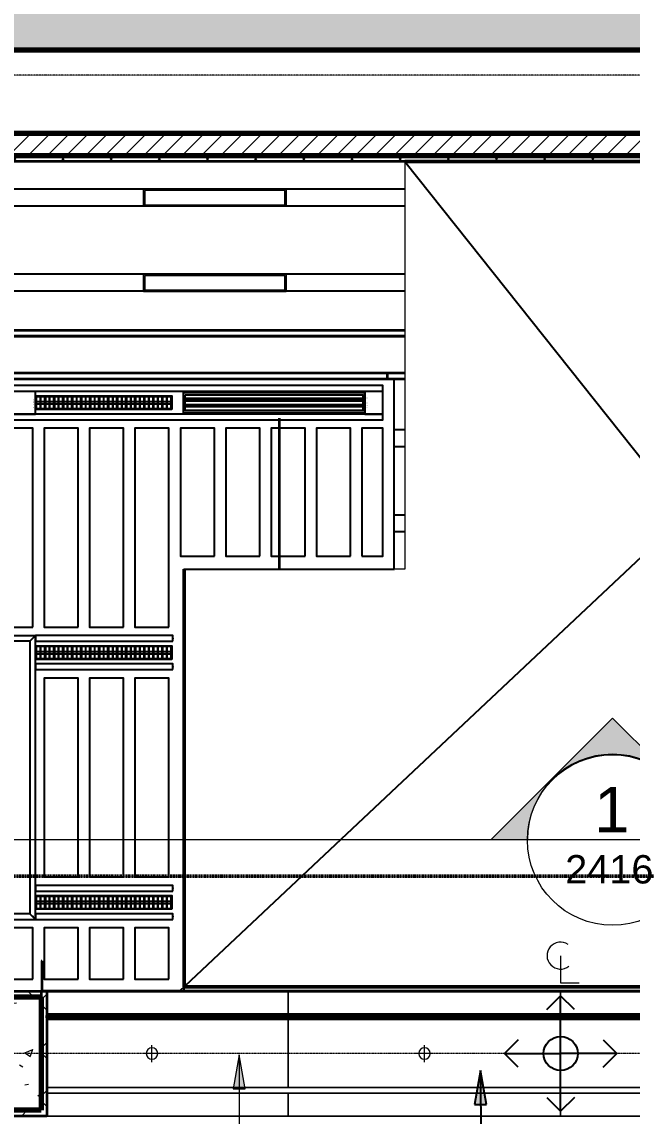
# Model space of a CAD drawing. Header units: millimetres. Extents: x -794868 to -715506, y -16735 to 22434.
# Drawn here: x -755128 to -749753, y 3028 to 12662 of the extents above; entities that cross this region are included whole.
import ezdxf
from ezdxf.enums import TextEntityAlignment as Align
from ezdxf.xclip import XClip

# ---------------------------------------------------------------- set-up
doc = ezdxf.new("R2010")
doc.units = ezdxf.units.MM
doc.header["$XCLIPFRAME"] = 0
doc.linetypes.add('DPA_Grid _ Level 100', pattern=[10, 5.5, -1.6, 1.3, -1.6])
for name, color, linetype in [('000 - WIPEOUT', 250, 'Continuous'), ('001 - ASCESSORIES', 251, 'Continuous'), ('A04_TUBE SERIES', 2, 'Continuous'), ('A11_ALU.SOLID SHEET', 2, 'Continuous')]:
    doc.layers.add(name, color=color, linetype=linetype)
for name, color, linetype, lineweight in [('_ _ A-DETL-OPENING', 1, 'Continuous', 25), ('A-ANNO-NOTE', 3, 'Continuous', 25), ('A-CLNG', 2, 'Continuous', 9), ('A-CLNG-PATT', 2, 'Continuous', 9), ('A-COLS', 5, 'Continuous', 70), ('A-COLS-E', 1, 'Continuous', 35), ('A-DETL', 1, 'Continuous', 70), ('A-DETL-GENF', 2, 'Continuous', 9), ('A-FLOR-E', 2, 'Continuous', 35), ('A-GLAZ-CURT', 2, 'Continuous', 9), ('A-WALL', 5, 'Continuous', 35), ('A-WALL-FNSH', 2, 'Continuous', 35), ('A-WALL-PATT', 1, 'Continuous', 35), ('E-LITE-EQPM', 2, 'Continuous', 9), ('G-ANNO-SECL', 3, 'Continuous', 9), ('G-ANNO-TEXT', 3, 'Continuous', 9), ('I-WALL-E', 2, 'Continuous', 35), ('S-GRID', 251, 'Continuous', 9), ('S-STRS-MBND', 2, 'Continuous', 35), ('WALL-E', 2, 'Continuous', 35)]:
    doc.layers.add(name, color=color, linetype=linetype, lineweight=lineweight)
doc.styles.add('Arial', font='arial.ttf', dxfattribs={"height": 400})
doc.styles.add('Arial_1', font='arial.ttf', dxfattribs={"height": 250})
pattern_1 = [(50, (0, 0), (728.7365, -63.7558), [76.2, -838.2]), (355, (0, 0), (-140.9716, 764.2276), [60.96, -670.56]), (100.451, (60.7, -5.3), (587.77, 700.46675), [64.76, -712.36]), (46.184, (0, 203.2), (1084.3162, -168.171), [114.3, -1257.3]), (96.636, (90.4, 189.2), (949.6099, 989.7098), [97.14, -1068.54]), (351.184, (0, 203.2), (949.6206, 989.7012), [91.44, -1005.84]), (21, (101.6, 152.4), (606.45787, -409.06057), [76.2, -838.2]), (326, (101.6, 152.4), (247.20834, 736.7529), [60.96, -670.56]), (71.451, (152.14, 118.3), (853.66825, 327.6855), [64.76, -712.36]), (37.5, (0, 0), (12.35469, 338.22012), [33.528, -628.904, 33.528, -647.192, -673.1]), (37.5, (0, 0), (12.35469, 338.22012), [-1343.152, 33.528, -639.572]), (7.5, (0, 0), (267.27887, 400.72213), [33.528, -354.584, 33.528, -613.664, -256.54]), (7.5, (0, 0), (267.27887, 400.72213), [-1035.304, 33.528, -223.012]), (327.5, (-226.57, 0), (542.36333, -22.91534), [33.528, -220.472, 33.528, -758.952, -1051.56]), (327.5, (-226.57, 0), (542.36333, -22.91534), [-1046.48, 33.528, -1018.032]), (317.5, (-328.17, 0), (592.51696, 101.7071), [33.528, -296.672, 33.528, -492.76, -746.76]), (317.5, (-328.17, 0), (592.51696, 101.7071), [-856.488, 33.528, -713.232])]
pattern_2 = [(45, (0, 0), (-212.13203, 212.13203), []), (135, (0, 0), (-212.13203, -212.13203), [])]

# ---------------------------------------------------------------- blocks, each defined once
blk = doc.blocks.new('L1_1_FLUORESCENT W DISFUSSER - 1195L x 595W x 85H - 36W-V81-4262-01 ENLARGED UPPER PLATFORM LEVEL - REFLECTED CEILING PLAN - SHEET 3')
at = {"layer": 'E-LITE-EQPM'}
for p, q in [((-628.5, -75), (-628.5, 75)), ((-628.5, 75), (628.5, 75)), ((-628.5, 75), (-628.5, -75)), ((628.5, 75), (-628.5, 75)), ((-615.8, 62.3), (-615.8, -62.3)), ((615.8, 62.3), (-615.8, 62.3)), ((615.8, -62.3), (615.8, 62.3)), ((628.5, 75), (628.5, -75)), ((628.5, -75), (628.5, 75)), ((628.5, -75), (-628.5, -75)), ((-628.5, -75), (628.5, -75)), ((-615.8, -62.3), (615.8, -62.3))]:
    blk.add_line(p, q, dxfattribs=at)
blk = doc.blocks.new('M_Centreline - Centreline-12570908-4262-01 ENLARGED UPPER PLATFORM LEVEL - REFLECTED CEILING PLAN - SHEET 3')
at = {"layer": 'A-ANNO-NOTE', "lineweight": 18}
for p, q in [((-0.011, 0.592), (-0.011, -1.789)), ((-0.011, -1.789), (1.619, -1.789))]:
    blk.add_line(p, q, dxfattribs=at)
blk.add_arc((-0.011, 0.627), 1.191, 55.77551, 308.03717, dxfattribs=at)
blk = doc.blocks.new('DPA_AN_Setting out - Center-8732820-4262-01 ENLARGED UPPER PLATFORM LEVEL - REFLECTED CEILING PLAN - SHEET 3')
at = {"layer": 'A-ANNO-NOTE'}
for p, q in [((-1.206, 3.877), (0, 5.083)), ((1.206, 3.877), (0, 5.083)), ((0, 0), (0, 5.083)), ((-3.744, 1.206), (-4.95, 0)), ((3.744, 1.206), (4.95, 0)), ((-3.744, -1.206), (-4.95, 0)), ((-4.95, 0), (0, 0)), ((4.95, 0), (0, 0)), ((3.744, -1.206), (4.95, 0)), ((0, -5.083), (0, 0)), ((-1.206, -3.877), (0, -5.083)), ((1.206, -3.877), (0, -5.083))]:
    blk.add_line(p, q, dxfattribs=at)
blk.add_circle((0, 0), 1.5, dxfattribs=at)
blk = doc.blocks.new('DPA_AN_Section Line - UP-Left-16610504-4262-01 ENLARGED UPPER PLATFORM LEVEL - REFLECTED CEILING PLAN - SHEET 3')
at = {"layer": 'A-ANNO-NOTE', "lineweight": 9}
h = blk.add_hatch(color=256, dxfattribs=at)
edge = h.paths.add_edge_path()
edge.add_arc((0, -0.028), 7.5, 180, 360)
edge.add_line((7.5, -0.028), (10.682, -0.028))
edge.add_line((10.682, -0.028), (0, -10.71))
edge.add_line((0, -10.71), (-10.682, -0.028))
edge.add_line((-10.682, -0.028), (-7.5, -0.028))
at = {"layer": 'A-ANNO-NOTE', "lineweight": 18}
for p, q in [((-7.5, 0), (7.5, 0)), ((-10.682, -0.028), (0, -10.71)), ((0, -10.71), (10.682, -0.028)), ((10.682, -0.028), (7.5, -0.028))]:
    blk.add_line(p, q, dxfattribs=at)
at = {"layer": 'A-ANNO-NOTE', "lineweight": 9}
blk.add_line((7.5, 0), (125, 0), dxfattribs=at)
at = {"layer": 'A-ANNO-NOTE', "lineweight": 18}
blk.add_circle((0, 0.028), 7.5, dxfattribs=at)
blk.add_arc((0, -0.028), 7.5, 180, 360, dxfattribs=at)
blk = doc.blocks.new('*U1978')
at = {"layer": '_ _ A-DETL-OPENING'}
for p, q in [((-1288.8, 7855), (-9056, 550)), ((-7072.7, 7855), (-1288.8, 587))]:
    blk.add_line(p, q, dxfattribs=at)
at = {"layer": 'A-DETL', "lineweight": 50}
for p, q in [((-1288.8, 7855), (-7072.7, 7855)), ((-9016.6, 4265), (-9016.6, 587)), ((-9016.6, 587), (-1288.8, 587))]:
    blk.add_line(p, q, dxfattribs=at)
at = {"layer": 'A-DETL', "lineweight": 9}
for p, q in [((-7072.7, 7855), (-7072.7, 4265)), ((-7072.7, 4265), (-9016.6, 4265))]:
    blk.add_line(p, q, dxfattribs=at)
at = {"layer": 'S-GRID', "linetype": 'DPA_Grid _ Level 100'}
for p, q in [((23665.1, 8615), (-49286.1, 8615)), ((23665.1, 0), (-49286.1, 0))]:
    blk.add_line(p, q, dxfattribs=at)
blk = doc.blocks.new('System Panel - DPA-AR_Metal Ceiling Rectangular Panel-13139266-4262-01 ENLARGED UPPER PLATFORM LEVEL - REFLECTED CEILING PLAN - SHEET 3')
at = {"layer": 'A-GLAZ-CURT'}
for p, q in [((-786982.4, 4129), (-789107.4, 4129)), ((-789107.4, 4129), (-789107.4, 3929)), ((-789107.4, 3929), (-789107.4, 4129)), ((-789107.4, 4129), (-786982.4, 4129)), ((-786982.4, 3929), (-786982.4, 4129)), ((-786982.4, 4129), (-786982.4, 3929)), ((-789107.4, 3929), (-786982.4, 3929)), ((-786982.4, 3929), (-789107.4, 3929))]:
    blk.add_line(p, q, dxfattribs=at)
blk = doc.blocks.new('System Panel - DPA-AR_Metal Ceiling Rectangular Panel-13139259-4262-01 ENLARGED UPPER PLATFORM LEVEL - REFLECTED CEILING PLAN - SHEET 3')
at = {"layer": 'A-GLAZ-CURT'}
for p, q in [((-741107.4, 4129), (-743507.4, 4129)), ((-743507.4, 4129), (-743507.4, 3929)), ((-743507.4, 3929), (-743507.4, 4129)), ((-743507.4, 4129), (-741107.4, 4129)), ((-741107.4, 3929), (-741107.4, 4129)), ((-741107.4, 4129), (-741107.4, 3929)), ((-743507.4, 3929), (-741107.4, 3929)), ((-741107.4, 3929), (-743507.4, 3929))]:
    blk.add_line(p, q, dxfattribs=at)
blk = doc.blocks.new('System Panel - DPA-AR_Metal Ceiling Rectangular Panel-13139320-4262-01 ENLARGED UPPER PLATFORM LEVEL - REFLECTED CEILING PLAN - SHEET 3')
at = {"layer": 'A-GLAZ-CURT'}
for p, q in [((-786982.4, 3879), (-789107.4, 3879)), ((-789107.4, 3879), (-789107.4, 3279)), ((-789107.4, 3279), (-789107.4, 3879)), ((-789107.4, 3879), (-786982.4, 3879)), ((-786982.4, 3279), (-786982.4, 3879)), ((-786982.4, 3879), (-786982.4, 3279)), ((-789107.4, 3279), (-786982.4, 3279)), ((-786982.4, 3279), (-789107.4, 3279))]:
    blk.add_line(p, q, dxfattribs=at)
blk = doc.blocks.new('System Panel - DPA-AR_Metal Ceiling Rectangular Panel-V22-4262-01 ENLARGED UPPER PLATFORM LEVEL - REFLECTED CEILING PLAN - SHEET 3')
at = {"layer": 'A-GLAZ-CURT'}
for p, q in [((-773182.4, 3879), (-775582.4, 3879)), ((-775582.4, 3879), (-775582.4, 3279)), ((-775582.4, 3279), (-775582.4, 3879)), ((-775582.4, 3879), (-773182.4, 3879)), ((-773182.4, 3279), (-773182.4, 3879)), ((-773182.4, 3879), (-773182.4, 3279)), ((-775582.4, 3279), (-773182.4, 3279)), ((-773182.4, 3279), (-775582.4, 3279))]:
    blk.add_line(p, q, dxfattribs=at)
blk = doc.blocks.new('*U685')
at = {"layer": 'A-CLNG'}
for p, q in [((-1246.6, 7855), (-11349.9, 7855)), ((-11349.9, 7855), (-1246.6, 7855)), ((-11349.9, 6315), (-7072.7, 6315)), ((-7072.7, 6315), (-11349.9, 6315)), ((-7165.5, 4265), (-7165.5, 5940.1)), ((-7165.5, 5940.1), (-7072.7, 5940.1))]:
    blk.add_line(p, q, dxfattribs=at)
at = {"layer": 'A-GLAZ-CURT'}
for name, p in [('System Panel - DPA-AR_Metal Ceiling Rectangular Panel-13139266-4262-01 ENLARGED UPPER PLATFORM LEVEL - REFLECTED CEILING PLAN - SHEET 3', (778882.4, -3579)), ('System Panel - DPA-AR_Metal Ceiling Rectangular Panel-13139259-4262-01 ENLARGED UPPER PLATFORM LEVEL - REFLECTED CEILING PLAN - SHEET 3', (735407.4, -3579)), ('System Panel - DPA-AR_Metal Ceiling Rectangular Panel-13139259-4262-01 ENLARGED UPPER PLATFORM LEVEL - REFLECTED CEILING PLAN - SHEET 3', (737807.4, -3579)), ('System Panel - DPA-AR_Metal Ceiling Rectangular Panel-13139320-4262-01 ENLARGED UPPER PLATFORM LEVEL - REFLECTED CEILING PLAN - SHEET 3', (778882.4, -3579)), ('System Panel - DPA-AR_Metal Ceiling Rectangular Panel-V22-4262-01 ENLARGED UPPER PLATFORM LEVEL - REFLECTED CEILING PLAN - SHEET 3', (767482.4, -3579)), ('System Panel - DPA-AR_Metal Ceiling Rectangular Panel-V22-4262-01 ENLARGED UPPER PLATFORM LEVEL - REFLECTED CEILING PLAN - SHEET 3', (769882.4, -3579)), ('System Panel - DPA-AR_Metal Ceiling Rectangular Panel-13139266-4262-01 ENLARGED UPPER PLATFORM LEVEL - REFLECTED CEILING PLAN - SHEET 3', (778882.4, -4479)), ('System Panel - DPA-AR_Metal Ceiling Rectangular Panel-13139259-4262-01 ENLARGED UPPER PLATFORM LEVEL - REFLECTED CEILING PLAN - SHEET 3', (735407.4, -4479)), ('System Panel - DPA-AR_Metal Ceiling Rectangular Panel-13139259-4262-01 ENLARGED UPPER PLATFORM LEVEL - REFLECTED CEILING PLAN - SHEET 3', (737807.4, -4479))]:
    blk.add_blockref(name, p, dxfattribs=at)
blk = doc.blocks.new('LGF_DL_SAA_LowPower_DL1a - LGF_DL_SAA_LowPower_DL1a-8832329-4160-01 UPPER PLATFORM LEVEL - REFLECTED CEILING PLAN')
at = {"layer": 'A-DETL-GENF'}
for p, q in [((72.5, 0), (-72.5, 0)), ((0, 75), (0, -75))]:
    blk.add_line(p, q, dxfattribs=at)
blk.add_circle((0, 0), 50, dxfattribs=at)
blk = doc.blocks.new('C-1-PP19-AR-4160-01-B_20250902-175713_EXDOWNLIGHT')
at = {"layer": 'E-LITE-EQPM', "extrusion": (0, 0, -1), "rotation": 180}
for p in [(9299.6, 0), (6899.6, 0)]:
    blk.add_blockref('LGF_DL_SAA_LowPower_DL1a - LGF_DL_SAA_LowPower_DL1a-8832329-4160-01 UPPER PLATFORM LEVEL - REFLECTED CEILING PLAN', p, dxfattribs=at)
blk = doc.blocks.new('*U695')
at = {"color": 1}
blk.add_wipeout([(600, -60), (-600, -60), (-600, 60), (600, 60)], dxfattribs=at).dxf.layer = '000 - WIPEOUT'
at = {"layer": '001 - ASCESSORIES', "color": 0}
blk.add_lwpolyline([(600, -60), (-600, -60), (-600, 60), (600, 60)], close=True, dxfattribs=at)
at = {"layer": '001 - ASCESSORIES'}
for points in [[(-593.5, -55), (-598.5, -55), (-598.5, 55), (-593.5, 55)], [(595, -55), (-595, -55), (-595, 55), (595, 55)], [(-558.8, -55), (-553.8, -55), (-553.8, 55), (-558.8, 55)], [(-514, -55), (-519, -55), (-519, 55), (-514, 55)], [(-479.3, -55), (-474.3, -55), (-474.3, 55), (-479.3, 55)], [(-434.6, -55), (-439.6, -55), (-439.6, 55), (-434.6, 55)], [(-399.8, -55), (-394.8, -55), (-394.8, 55), (-399.8, 55)], [(-355.1, -55), (-360.1, -55), (-360.1, 55), (-355.1, 55)], [(-320.4, -55), (-315.4, -55), (-315.4, 55), (-320.4, 55)], [(-275.6, -55), (-280.6, -55), (-280.6, 55), (-275.6, 55)], [(-240.9, -55), (-235.9, -55), (-235.9, 55), (-240.9, 55)], [(-196.2, -55), (-201.2, -55), (-201.2, 55), (-196.2, 55)], [(-161.4, -55), (-156.4, -55), (-156.4, 55), (-161.4, 55)], [(-116.7, -55), (-121.7, -55), (-121.7, 55), (-116.7, 55)], [(-82, -55), (-77, -55), (-77, 55), (-82, 55)], [(-37.2, -55), (-42.2, -55), (-42.2, 55), (-37.2, 55)], [(-2.5, -55), (2.5, -55), (2.5, 55), (-2.5, 55)], [(42.2, -55), (37.2, -55), (37.2, 55), (42.2, 55)], [(77, -55), (82, -55), (82, 55), (77, 55)], [(121.7, -55), (116.7, -55), (116.7, 55), (121.7, 55)], [(156.4, -55), (161.4, -55), (161.4, 55), (156.4, 55)], [(201.2, -55), (196.2, -55), (196.2, 55), (201.2, 55)], [(235.9, -55), (240.9, -55), (240.9, 55), (235.9, 55)], [(280.6, -55), (275.6, -55), (275.6, 55), (280.6, 55)], [(315.4, -55), (320.4, -55), (320.4, 55), (315.4, 55)], [(360.1, -55), (355.1, -55), (355.1, 55), (360.1, 55)], [(394.8, -55), (399.8, -55), (399.8, 55), (394.8, 55)], [(439.6, -55), (434.6, -55), (434.6, 55), (439.6, 55)], [(474.3, -55), (479.3, -55), (479.3, 55), (474.3, 55)], [(519, -55), (514, -55), (514, 55), (519, 55)], [(553.8, -55), (558.8, -55), (558.8, 55), (553.8, 55)], [(598.5, -55), (593.5, -55), (593.5, 55), (598.5, 55)]]:
    blk.add_lwpolyline(points, close=True, dxfattribs=at)
for points in [[(-593.5, 10), (-558.8, 10)], [(-553.8, 10), (-519, 10)], [(-514, 10), (-479.3, 10)], [(-474.3, 10), (-439.6, 10)], [(-434.6, 10), (-399.8, 10)], [(-394.8, 10), (-360.1, 10)], [(-355.1, 10), (-320.4, 10)], [(-315.4, 10), (-280.6, 10)], [(-275.6, 10), (-240.9, 10)], [(-235.9, 10), (-201.2, 10)], [(-196.2, 10), (-161.4, 10)], [(-156.4, 10), (-121.7, 10)], [(-116.7, 10), (-82, 10)], [(-77, 10), (-42.2, 10)], [(-37.2, 10), (-2.5, 10)], [(2.5, 10), (37.2, 10)], [(42.2, 10), (77, 10)], [(82, 10), (116.7, 10)], [(121.7, 10), (156.4, 10)], [(161.4, 10), (196.2, 10)], [(201.2, 10), (235.9, 10)], [(240.9, 10), (275.6, 10)], [(280.6, 10), (315.4, 10)], [(320.4, 10), (355.1, 10)], [(360.1, 10), (394.8, 10)], [(399.8, 10), (434.6, 10)], [(439.6, 10), (474.3, 10)], [(479.3, 10), (514, 10)], [(519, 10), (553.8, 10)], [(558.8, 10), (593.5, 10)], [(-593.5, -10), (-558.8, -10)], [(-553.8, -10), (-519, -10)], [(-514, -10), (-479.3, -10)], [(-474.3, -10), (-439.6, -10)], [(-434.6, -10), (-399.8, -10)], [(-394.8, -10), (-360.1, -10)], [(-355.1, -10), (-320.4, -10)], [(-315.4, -10), (-280.6, -10)], [(-275.6, -10), (-240.9, -10)], [(-235.9, -10), (-201.2, -10)], [(-196.2, -10), (-161.4, -10)], [(-156.4, -10), (-121.7, -10)], [(-116.7, -10), (-82, -10)], [(-77, -10), (-42.2, -10)], [(-37.2, -10), (-2.5, -10)], [(2.5, -10), (37.2, -10)], [(42.2, -10), (77, -10)], [(82, -10), (116.7, -10)], [(121.7, -10), (156.4, -10)], [(161.4, -10), (196.2, -10)], [(201.2, -10), (235.9, -10)], [(240.9, -10), (275.6, -10)], [(280.6, -10), (315.4, -10)], [(320.4, -10), (355.1, -10)], [(360.1, -10), (394.8, -10)], [(399.8, -10), (434.6, -10)], [(439.6, -10), (474.3, -10)], [(479.3, -10), (514, -10)], [(519, -10), (553.8, -10)], [(558.8, -10), (593.5, -10)]]:
    blk.add_lwpolyline(points, dxfattribs=at)
blk = doc.blocks.new('*U700')
at = {"layer": '001 - ASCESSORIES', "color": 0, "linetype": 'ByBlock'}
blk.add_lwpolyline([(800, 87.5), (-800, 87.5), (-800, -87.5), (800, -87.5)], close=True, dxfattribs=at)
at = {"layer": '001 - ASCESSORIES', "linetype": 'ByBlock'}
for points in [[(-781.5, 69), (781.5, 69), (781.5, -69), (-781.5, -69)], [(781.5, 36.3), (-781.5, 36.3), (-781.5, 16.3), (781.5, 16.3)], [(-781.5, -16.3), (781.5, -16.3), (781.5, -36.3), (-781.5, -36.3)]]:
    blk.add_lwpolyline(points, close=True, dxfattribs=at)
for points in [[(781.5, 26.3), (-781.5, 26.3)], [(-781.5, -26.3), (781.5, -26.3)]]:
    blk.add_lwpolyline(points, dxfattribs=at)
blk = doc.blocks.new('*U727')
blk.add_attdef('EXTR.OVL-LENGTH_', (-25, -59.1), '', height=5)
blk.add_wipeout([(-25, 0), (25, 0), (25, 4195), (-25, 4195)]).dxf.layer = '000 - WIPEOUT'
blk.add_point((0, 0))
at = {"layer": 'A04_TUBE SERIES', "color": 0}
blk.add_lwpolyline([(-25, 0), (25, 0), (25, 4195), (-25, 4195)], close=True, dxfattribs=at)
blk = doc.blocks.new('*U728')
blk.add_attdef('EXTR.OVL-LENGTH_', (-25, -59.1), '', height=5)
blk.add_wipeout([(-25, 0), (25, 0), (25, 4195), (-25, 4195)]).dxf.layer = '000 - WIPEOUT'
blk.add_point((0, 0))
at = {"layer": 'A04_TUBE SERIES', "color": 0}
blk.add_lwpolyline([(-25, 0), (25, 0), (25, 4195), (-25, 4195)], close=True, dxfattribs=at)
blk = doc.blocks.new('*U1002')
blk.add_wipeout([(-25, 25), (25, -25), (25, 6873.5), (-25, 6823.5)]).dxf.layer = '000 - WIPEOUT'
at = {"layer": 'A04_TUBE SERIES', "color": 0}
blk.add_lwpolyline([(-25, 25), (25, -25), (25, 6873.5), (-25, 6823.5)], close=True, dxfattribs=at)
blk.add_attdef('EXTR.OVL-LENGTH_', (-25, -59.1), '', height=5)
blk = doc.blocks.new('*U997')
blk.add_wipeout([(-25, 25), (25, -25), (25, 2475), (-25, 2425)]).dxf.layer = '000 - WIPEOUT'
blk.add_point((0, 0))
at = {"layer": 'A04_TUBE SERIES', "color": 0}
blk.add_lwpolyline([(-25, 25), (25, -25), (25, 2475), (-25, 2425)], close=True, dxfattribs=at)
blk.add_attdef('EXTR.OVL-LENGTH_', (-25, -59.1), '', height=5)
blk = doc.blocks.new('*U1005')
at = {"layer": 'A04_TUBE SERIES', "color": 0, "linetype": 'ByBlock', "xscale": -1, "rotation": 270}
blk.add_blockref('*U1002', (25, 2475), dxfattribs=at)
at = {"layer": 'A04_TUBE SERIES', "color": 0, "linetype": 'ByBlock'}
blk.add_blockref('*U997', (6873.5, 25), dxfattribs=at)
at = {"layer": 'A04_TUBE SERIES', "color": 0, "linetype": 'ByBlock', "rotation": 269.9999999999478}
blk.add_blockref('*U1002', (25, 25), dxfattribs=at)
blk = doc.blocks.new('*U1009')
blk.add_attdef('EXTR.OVL-LENGTH_', (-25, -59.1), '', height=5)
blk.add_wipeout([(-25, 0), (25, 0), (25, 1208.5), (-25, 1208.5)]).dxf.layer = '000 - WIPEOUT'
blk.add_point((0, 0))
at = {"layer": 'A04_TUBE SERIES', "color": 0}
blk.add_lwpolyline([(-25, 0), (25, 0), (25, 1208.5), (-25, 1208.5)], close=True, dxfattribs=at)
blk = doc.blocks.new('*U1010')
blk.add_attdef('EXTR.OVL-LENGTH_', (-25, -59.1), '', height=5)
blk.add_wipeout([(-25, 0), (25, 0), (25, 1208.5), (-25, 1208.5)]).dxf.layer = '000 - WIPEOUT'
blk.add_point((0, 0))
at = {"layer": 'A04_TUBE SERIES', "color": 0}
blk.add_lwpolyline([(-25, 0), (25, 0), (25, 1208.5), (-25, 1208.5)], close=True, dxfattribs=at)
blk = doc.blocks.new('*U1011')
blk.add_attdef('EXTR.OVL-LENGTH_', (-25, -59.1), '', height=5)
blk.add_wipeout([(-25, 0), (25, 0), (25, 1208.5), (-25, 1208.5)]).dxf.layer = '000 - WIPEOUT'
blk.add_point((0, 0))
at = {"layer": 'A04_TUBE SERIES', "color": 0}
blk.add_lwpolyline([(-25, 0), (25, 0), (25, 1208.5), (-25, 1208.5)], close=True, dxfattribs=at)
blk = doc.blocks.new('*U1012')
blk.add_attdef('EXTR.OVL-LENGTH_', (-25, -59.1), '', height=5)
blk.add_wipeout([(-25, 0), (25, 0), (25, 1208.5), (-25, 1208.5)]).dxf.layer = '000 - WIPEOUT'
blk.add_point((0, 0))
at = {"layer": 'A04_TUBE SERIES', "color": 0}
blk.add_lwpolyline([(-25, 0), (25, 0), (25, 1208.5), (-25, 1208.5)], close=True, dxfattribs=at)
blk = doc.blocks.new('*U1019')
at = {"color": 3}
for points in [[(-875, 550), (875, 550), (875, 250), (-875, 250)], [(-875, 150), (875, 150), (875, -150), (-875, -150)], [(-875, -250), (875, -250), (875, -550), (-875, -550)]]:
    blk.add_wipeout(points, dxfattribs=at).dxf.layer = '000 - WIPEOUT'
at = {"layer": 'A11_ALU.SOLID SHEET', "color": 0, "linetype": 'ByBlock'}
for points in [[(-875, 250), (875, 250), (875, 550), (-875, 550)], [(-875, -150), (875, -150), (875, 150), (-875, 150)], [(-875, -550), (875, -550), (875, -250), (-875, -250)]]:
    blk.add_lwpolyline(points, close=True, dxfattribs=at)
blk = doc.blocks.new('*U1020')
at = {"color": 3}
for points in [[(-225, -2650), (225, -2650), (225, -2950), (-225, -2950)], [(-225, -3050), (225, -3050), (225, -3350), (-225, -3350)], [(-225, -3450), (225, -3450), (225, -3750), (-225, -3750)], [(-225, -3850), (225, -3850), (225, -4150), (-225, -4150)]]:
    blk.add_wipeout(points, dxfattribs=at).dxf.layer = '000 - WIPEOUT'
at = {"layer": 'A11_ALU.SOLID SHEET', "color": 0, "linetype": 'ByBlock'}
for points in [[(-225, -2950), (225, -2950), (225, -2650), (-225, -2650)], [(-225, -3350), (225, -3350), (225, -3050), (-225, -3050)], [(-225, -3750), (225, -3750), (225, -3450), (-225, -3450)], [(-225, -4150), (225, -4150), (225, -3850), (-225, -3850)]]:
    blk.add_lwpolyline(points, close=True, dxfattribs=at)
blk = doc.blocks.new('*U1023')
at = {"color": 3}
for points in [[(-875, 1150), (875, 1150), (875, 850), (-875, 850)], [(-875, 750), (875, 750), (875, 450), (-875, 450)], [(-875, 350), (875, 350), (875, 50), (-875, 50)], [(-875, -50), (875, -50), (875, -350), (-875, -350)], [(-875, -450), (875, -450), (875, -750), (-875, -750)], [(-875, -850), (875, -850), (875, -1150), (-875, -1150)]]:
    blk.add_wipeout(points, dxfattribs=at).dxf.layer = '000 - WIPEOUT'
at = {"layer": 'A11_ALU.SOLID SHEET', "color": 0, "linetype": 'ByBlock'}
for points in [[(-875, 850), (875, 850), (875, 1150), (-875, 1150)], [(-875, 450), (875, 450), (875, 750), (-875, 750)], [(-875, 50), (875, 50), (875, 350), (-875, 350)], [(-875, -350), (875, -350), (875, -50), (-875, -50)], [(-875, -750), (875, -750), (875, -450), (-875, -450)], [(-875, -1150), (875, -1150), (875, -850), (-875, -850)]]:
    blk.add_lwpolyline(points, close=True, dxfattribs=at)
blk = doc.blocks.new('*U1027')
at = {"color": 3}
for points in [[(-562.5, 750), (562.5, 750), (562.5, 450), (-562.5, 450)], [(-562.5, 350), (562.5, 350), (562.5, 50), (-562.5, 50)], [(-562.5, -50), (562.5, -50), (562.5, -350), (-562.5, -350)], [(-562.5, -450), (562.5, -450), (562.5, -750), (-562.5, -750)]]:
    blk.add_wipeout(points, dxfattribs=at).dxf.layer = '000 - WIPEOUT'
at = {"layer": 'A11_ALU.SOLID SHEET', "color": 0, "linetype": 'ByBlock'}
for points in [[(-562.5, 450), (562.5, 450), (562.5, 750), (-562.5, 750)], [(-562.5, 50), (562.5, 50), (562.5, 350), (-562.5, 350)], [(-562.5, -350), (562.5, -350), (562.5, -50), (-562.5, -50)], [(-562.5, -750), (562.5, -750), (562.5, -450), (-562.5, -450)]]:
    blk.add_lwpolyline(points, close=True, dxfattribs=at)
blk = doc.blocks.new('*U1028')
at = {"layer": 'Defpoints'}
blk.add_point((0, 0), dxfattribs=at)
blk.add_wipeout([(562.5, 250), (562.5, 435), (-562.5, 435), (-562.5, 250)]).dxf.layer = '000 - WIPEOUT'
at = {"layer": 'A11_ALU.SOLID SHEET', "color": 0}
blk.add_lwpolyline([(562.5, 250), (562.5, 435), (-562.5, 435), (-562.5, 250)], close=True, dxfattribs=at)
at = {"layer": 'Defpoints'}
blk.add_point((0, 400), dxfattribs=at)
blk = doc.blocks.new('*U1093')
at = {"layer": 'A11_ALU.SOLID SHEET', "color": 0}
blk.add_lwpolyline([(1135, -98.8), (1135, 98.8), (0, 98.8), (0, -98.8)], close=True, dxfattribs=at)
at = {"layer": 'Defpoints', "color": 250}
blk.add_point((0, 0), dxfattribs=at)
blk.add_text('AL.SHEET-HAT-TYPE-R', height=6, rotation=270, dxfattribs=at).set_placement((15, 0), align=Align.BOTTOM_CENTER)
blk = doc.blocks.new('*U1094')
at = {"layer": 'A11_ALU.SOLID SHEET', "color": 0}
blk.add_lwpolyline([(160, -98.8), (160, 98.8), (0, 98.8), (0, -98.8)], close=True, dxfattribs=at)
at = {"layer": 'Defpoints', "color": 250}
blk.add_point((0, 0), dxfattribs=at)
blk.add_text('AL.SHEET-HAT-TYPE-R', height=6, rotation=270, dxfattribs=at).set_placement((15, 0), align=Align.BOTTOM_CENTER)
blk = doc.blocks.new('*U2281')
blk.add_lwpolyline([(-7165.5, 4263), (-7165.5, 5940.1), (-11560, 5940.1), (-11560, 4315), (-18103.4, 4315), (-18103.4, 550), (-9016.6, 550), (-9016.6, 4265)], close=True)
blk.add_blockref('*U700', (-8225, 5730.5))
for p in [(-9725, 5730.5), (-9725, 3530.5), (-9725, 1330.5)]:
    blk.add_blockref('*U695', p)
at = {"layer": 'A11_ALU.SOLID SHEET', "color": 0, "linetype": 'ByBlock', "rotation": 90}
for name, p in [('*U1023', (-10300, 4630.5)), ('*U1027', (-8300, 4943)), ('*U1019', (-9700, 2430.5)), ('*U1020', (-13300, 880.5))]:
    blk.add_blockref(name, p, dxfattribs=at)
at = {"layer": 'A04_TUBE SERIES', "color": 0, "linetype": 'ByBlock'}
for name, p, rotation in [('*U727', (-11460, 5855.5), 270), ('*U728', (-11460, 5605.5), 270), ('*U1009', (-9116.5, 3655.5), 89.99999999999999), ('*U1010', (-9116.5, 3405.5), 89.99999999999999), ('*U1011', (-9116.5, 1455.5), 89.99999999999999), ('*U1012', (-9116.5, 1205.5), 89.99999999999999)]:
    blk.add_blockref(name, p, dxfattribs=dict(at, rotation=rotation))
at = {"layer": 'A11_ALU.SOLID SHEET', "color": 0, "linetype": 'ByBlock', "rotation": 270}
blk.add_blockref('*U1028', (-7700, 4943), dxfattribs=at)
at = {"layer": 'A11_ALU.SOLID SHEET', "color": 1, "rotation": 180}
blk.add_blockref('*U1093', (-10325, 5730.5), dxfattribs=at)
at = {"layer": 'A11_ALU.SOLID SHEET', "color": 1}
blk.add_blockref('*U1094', (-7425, 5730.5), dxfattribs=at)
at = {"layer": 'A11_ALU.SOLID SHEET'}
blk.add_blockref('*U1005', (-17223.5, 1180.5), dxfattribs=at)

msp = doc.modelspace()

# ---------------------------------------------------------------- hatches: boundary and pattern name
at = {"layer": 'A-CLNG-PATT', "lineweight": 25}
h = msp.add_hatch(dxfattribs=at)
h.set_pattern_fill('FP_15', color=256, style=0, pattern_type=2)
h.set_pattern_definition([(0, (-748028.5, 8039), (0, 4414), [3600, 0]), (180, (-744428.5, 8639), (-5e-13, 4414), [3600, 0]), (270, (-748028.5, 9539), (-3600, -2e-13), [4414, 0]), (270, (-744428.5, 9539), (-3600, -2e-13), [4414, 0]), (0, (-748028.5, 7407), (0, 4414), [3600, 0]), (180, (-744428.5, 7889), (-5e-13, 4414), [3600, 0]), (0, (-748028.5, 7257), (0, 4414), [3600, 0]), (180, (-744428.5, 9389), (-5e-13, 4414), [3600, 0]), (180, (-744428.5, 8789), (-5e-13, 4414), [3600, 0]), (0, (-748028.5, 6775), (0, 4414), [3600, 0]), (0, (-748028.5, 6625), (0, 4414), [3600, 0]), (0, (-748028.5, 5275), (0, 4414), [3600, 0]), (180, (-744428.5, 5875), (-5e-13, 4414), [3600, 0]), (180, (-744428.5, 6025), (-5e-13, 4414), [3600, 0])])
h.paths.add_polyline_path([(-755731, 9894), (-751755.1, 9894), (-751755.1, 11434), (-756032.3, 11434), (-756032.3, 9894)])
at = {"layer": 'A-WALL-PATT', "lineweight": 9}
h = msp.add_hatch(dxfattribs=at)
h.set_pattern_fill('FP_1', color=256, style=0, pattern_type=2)
h.set_pattern_definition(pattern_1)
h.paths.add_polyline_path([(-745022.4, 12414), (-745022.4, 13914), (-790483.7, 13914), (-790483.7, 12414), (-747042.9, 12414)])
h = msp.add_hatch(dxfattribs=at)
h.set_pattern_fill('FP_2', color=256, style=0, pattern_type=2)
h.set_pattern_definition([(45, (0, 0), (-84.852814, 84.852814), [])])
h.paths.add_polyline_path([(-745929, 11484), (-745929, 11684), (-756292.4, 11684), (-756292.4, 11484), (-747042.9, 11484)])
h = msp.add_hatch(dxfattribs=at)
h.set_pattern_fill('FP_3', color=256, style=0, pattern_type=2)
h.set_pattern_definition(pattern_2)
h.paths.add_polyline_path([(-745979, 11434), (-745929, 11434), (-745929, 11484), (-756292.4, 11484), (-756292.4, 11434), (-747042.9, 11434)])

# ---------------------------------------------------------------- linework, layer by layer
at = {"layer": 'A-WALL', "color": 7, "lineweight": 70}
for p, q in [((-745022.4, 12414), (-756292.4, 12414)), ((-756292.4, 11684), (-745929, 11684)), ((-745929, 11484), (-756292.4, 11484))]:
    msp.add_line(p, q, dxfattribs=at)
at = {"layer": 'A-WALL-FNSH', "color": 250}
for p, q in [((-756292.4, 11484), (-745929, 11484)), ((-745979, 11434), (-756242.4, 11434))]:
    msp.add_line(p, q, dxfattribs=at)
at = {"layer": 'S-STRS-MBND'}
msp.add_line((-750499, 11434), (-747979, 11434), dxfattribs=at)
at = {"layer": 'WALL-E'}
for p, q in [((-790483.7, 12414), (-745022.4, 12414)), ((-745022.4, 12414), (-790483.7, 12414)), ((-751755.1, 9944), (-756029, 9944)), ((-756029, 9894), (-751755.1, 9894)), ((-751755.1, 9894), (-755939, 9894)), ((-751907.2, 9569.1), (-756242.4, 9569.1)), ((-751755.1, 9569.1), (-751907.2, 9569.1))]:
    msp.add_line(p, q, dxfattribs=at)

# ---------------------------------------------------------------- block references
at = {"layer": 'A11_ALU.SOLID SHEET'}
ref = msp.add_blockref('*U2281', (-744682.4, 3579), dxfattribs=at)
XClip(ref).set_block_clipping_path([(-45801.3280238605, -9620.0077451947), (23704.0078937773, 10334.9999958097)])
at = {"layer": 'E-LITE-EQPM'}
for p in [(-753428.5, 11114), (-753428.5, 10364)]:
    msp.add_blockref('L1_1_FLUORESCENT W DISFUSSER - 1195L x 595W x 85H - 36W-V81-4262-01 ENLARGED UPPER PLATFORM LEVEL - REFLECTED CEILING PLAN - SHEET 3', p, dxfattribs=at)

# ---------------------------------------------------------------- next in the draw order: hatches: boundary and pattern name
at = {"layer": 'A-ANNO-NOTE'}
msp.add_hatch(color=256, dxfattribs=at).paths.add_polyline_path([(-751089, 3430.6), (-751140.7, 3130.4), (-751034.9, 3130.8)])
at = {"layer": 'A-CLNG-PATT', "lineweight": 25}
h = msp.add_hatch(dxfattribs=at)
h.set_pattern_fill('FP_12', color=256, style=0, pattern_type=2)
h.set_pattern_definition([(0, (-832760.3, 3905), (0, 4414), [3111.7, 0]), (180, (-829648.6, 4505), (5e-13, 4414), [3111.7, 0]), (270, (-832760.3, 5405), (-3111.7, -2e-13), [4414, 0]), (270, (-829648.6, 5405), (-3111.7, -2e-13), [4414, 0]), (0, (-832760.3, 3273), (0, 4414), [3111.7, 0]), (180, (-829648.6, 3755), (5e-13, 4414), [3111.7, 0]), (0, (-832760.3, 3123), (0, 4414), [3111.7, 0]), (180, (-829648.6, 5255), (5e-13, 4414), [3111.7, 0]), (180, (-829648.6, 4655), (5e-13, 4414), [3111.7, 0]), (0, (-832760.3, 2641), (0, 4414), [3111.7, 0]), (0, (-832760.3, 2491), (0, 4414), [3111.7, 0]), (0, (-832760.3, 1141), (0, 4414), [3111.7, 0]), (180, (-829648.6, 1741), (5e-13, 4414), [3111.7, 0]), (180, (-829648.6, 1891), (5e-13, 4414), [3111.7, 0])])
h.paths.add_polyline_path([(-751755.1, 7844), (-751755.1, 9519.1), (-751847.9, 9519.1), (-751847.9, 7844)])
at = {"layer": 'A-COLS-E', "lineweight": 9}
h = msp.add_hatch(dxfattribs=at)
h.set_pattern_fill('FP_1', color=256, style=0, pattern_type=2)
h.set_pattern_definition(pattern_1)
h.paths.add_polyline_path([(-754957.4, 3079), (-754957.4, 4079), (-757207.4, 4079), (-757207.4, 3079), (-755731, 3079)])
at = {"layer": 'A-WALL-PATT', "lineweight": 9}
h = msp.add_hatch(dxfattribs=at)
h.set_pattern_fill('FP_3', color=256, style=0, pattern_type=2)
h.set_pattern_definition(pattern_2)
h.paths.add_polyline_path([(-755272.3, 4079), (-754957.4, 4079), (-754957.4, 4129), (-755272.3, 4129)])
h.paths.add_polyline_path([(-757207.4, 4079), (-756892.4, 4079), (-756892.4, 4129), (-757207.4, 4129)])
h = msp.add_hatch(dxfattribs=at)
h.set_pattern_fill('FP_3', color=256, style=0, pattern_type=2)
h.set_pattern_definition(pattern_2)
h.paths.add_polyline_path([(-754957.4, 3079), (-754907.4, 3079), (-754907.4, 4129), (-754957.4, 4129), (-754957.4, 3755.8)])
h = msp.add_hatch(dxfattribs=at)
h.set_pattern_fill('FP_3', color=256, style=0, pattern_type=2)
h.set_pattern_definition(pattern_2)
h.paths.add_polyline_path([(-754907.4, 3029), (-754907.4, 3079), (-755272.3, 3079), (-755272.3, 3029)])
h.paths.add_polyline_path([(-757207.4, 3029), (-756892.4, 3029), (-756892.4, 3079), (-757207.4, 3079)])
at = {"layer": 'G-ANNO-TEXT'}
msp.add_hatch(color=7, dxfattribs=at).paths.add_polyline_path([(-753213.8, 3568), (-753266.7, 3268), (-753160.9, 3268)])

# ---------------------------------------------------------------- next in the draw order: linework, layer by layer
at = {"layer": 'A-ANNO-NOTE'}
for p, q in [((-751089, 3430.6), (-751140.7, 3130.4)), ((-751034.9, 3130.8), (-751089, 3430.6)), ((-751089, 3430.6), (-751063.8, -2837.4)), ((-751140.7, 3130.4), (-751034.9, 3130.8))]:
    msp.add_line(p, q, dxfattribs=at)
at = {"layer": 'A-COLS'}
for p, q in [((-757207.4, 4079), (-754957.4, 4079)), ((-754957.4, 4079), (-754957.4, 3079)), ((-754957.4, 3079), (-757207.4, 3079))]:
    msp.add_line(p, q, dxfattribs=at)
at = {"layer": 'A-FLOR-E'}
for p, q in [((-754957.4, 4394), (-754952.7, 4394)), ((-754952.7, 4394), (-754952.7, 4129))]:
    msp.add_line(p, q, dxfattribs=at)
at = {"layer": 'A-WALL-FNSH', "color": 250}
for p, q in [((-755272.3, 4129), (-754957.4, 4129)), ((-754957.4, 4079), (-755272.3, 4079)), ((-754957.4, 4129), (-754907.4, 4129)), ((-754957.4, 3079), (-754957.4, 4079)), ((-754907.4, 4129), (-754907.4, 3079)), ((-755272.3, 3079), (-754957.4, 3079)), ((-754907.4, 3029), (-755272.3, 3029)), ((-754907.4, 3079), (-754907.4, 3029))]:
    msp.add_line(p, q, dxfattribs=at)
at = {"layer": 'G-ANNO-SECL', "linetype": 'DPA_Grid _ Level 100', "lineweight": 50}
msp.add_line((-792512.5, 5139.9), (-718440.1, 5139.9), dxfattribs=at)
at = {"layer": 'G-ANNO-TEXT', "color": 10}
for p, q in [((-753213.8, 3568), (-753266.7, 3268)), ((-753160.9, 3268), (-753213.8, 3568)), ((-753213.8, 3568), (-753213.8, -2871.1)), ((-753266.7, 3268), (-753160.9, 3268))]:
    msp.add_line(p, q, dxfattribs=at)
at = {"layer": 'I-WALL-E'}
for p, q in [((-754907.4, 3914), (-745857.4, 3914)), ((-745857.4, 3914), (-754907.4, 3914)), ((-754907.4, 3894), (-754907.4, 3914)), ((-754907.4, 3894), (-745857.4, 3894)), ((-745857.4, 3894), (-754907.4, 3894))]:
    msp.add_line(p, q, dxfattribs=at)
at = {"layer": 'S-STRS-MBND'}
for p, q in [((-751755.1, 9519.1), (-751757.4, 9519.1)), ((-752859, 7844), (-752859, 9174))]:
    msp.add_line(p, q, dxfattribs=at)
at = {"layer": 'WALL-E'}
for p, q in [((-751907.2, 9519.1), (-751907.2, 9569.1)), ((-756242.4, 9519.1), (-751907.2, 9519.1)), ((-751907.2, 9519.1), (-751755.1, 9519.1)), ((-754957.4, 4129), (-748671.9, 4129)), ((-745971.2, 4129), (-754957.4, 4129)), ((-754957.4, 4129), (-754957.4, 4079)), ((-754281.9, 4129), (-754907.4, 4129)), ((-754907.4, 4129), (-754281.9, 4129)), ((-753081.9, 4129), (-754281.9, 4129)), ((-754281.9, 4129), (-753081.9, 4129)), ((-751881.9, 4129), (-753081.9, 4129)), ((-753081.9, 4129), (-751881.9, 4129)), ((-750681.9, 4129), (-751881.9, 4129)), ((-751881.9, 4129), (-750681.9, 4129)), ((-749481.9, 4129), (-750681.9, 4129)), ((-750681.9, 4129), (-749481.9, 4129))]:
    msp.add_line(p, q, dxfattribs=at)

# ---------------------------------------------------------------- next in the draw order: block references
for name in ['*U1978', '*U685']:
    msp.add_blockref(name, (-744682.4, 3579))
ref = msp.add_blockref('C-1-PP19-AR-4160-01-B_20250902-175713_EXDOWNLIGHT', (-744682.4, 3579))
XClip(ref).set_block_clipping_path([(-45801.3280238605, -9620.0077451947), (23704.0078937773, 10334.9999958097)])
at = {"layer": 'A-ANNO-NOTE', "xscale": 100, "yscale": 100, "zscale": 100, "rotation": 180}
msp.add_blockref('DPA_AN_Section Line - UP-Left-16610504-4262-01 ENLARGED UPPER PLATFORM LEVEL - REFLECTED CEILING PLAN - SHEET 3', (-749925.3, 5461.5), dxfattribs=at)
at = {"layer": 'A-ANNO-NOTE', "xscale": 100, "yscale": 100, "zscale": 100}
for name, p in [('M_Centreline - Centreline-12570908-4262-01 ENLARGED UPPER PLATFORM LEVEL - REFLECTED CEILING PLAN - SHEET 3', (-750382.4, 4379)), ('DPA_AN_Setting out - Center-8732820-4262-01 ENLARGED UPPER PLATFORM LEVEL - REFLECTED CEILING PLAN - SHEET 3', (-750382.4, 3579))]:
    msp.add_blockref(name, p, dxfattribs=at)

# ---------------------------------------------------------------- next in the draw order: texts
at = {"layer": 'A-ANNO-NOTE', "lineweight": 9, "attachment_point": 1}
for s, insert, char_height, width, style in [('1', (-750086, 5926.7), 400, 376.793, 'Arial'), ('2416', (-750342.3, 5326.3), 250, 929.957, 'Arial_1')]:
    msp.add_mtext(s, dxfattribs=dict(at, insert=insert, char_height=char_height, width=width, style=style))

doc.saveas('drawing.dxf')
